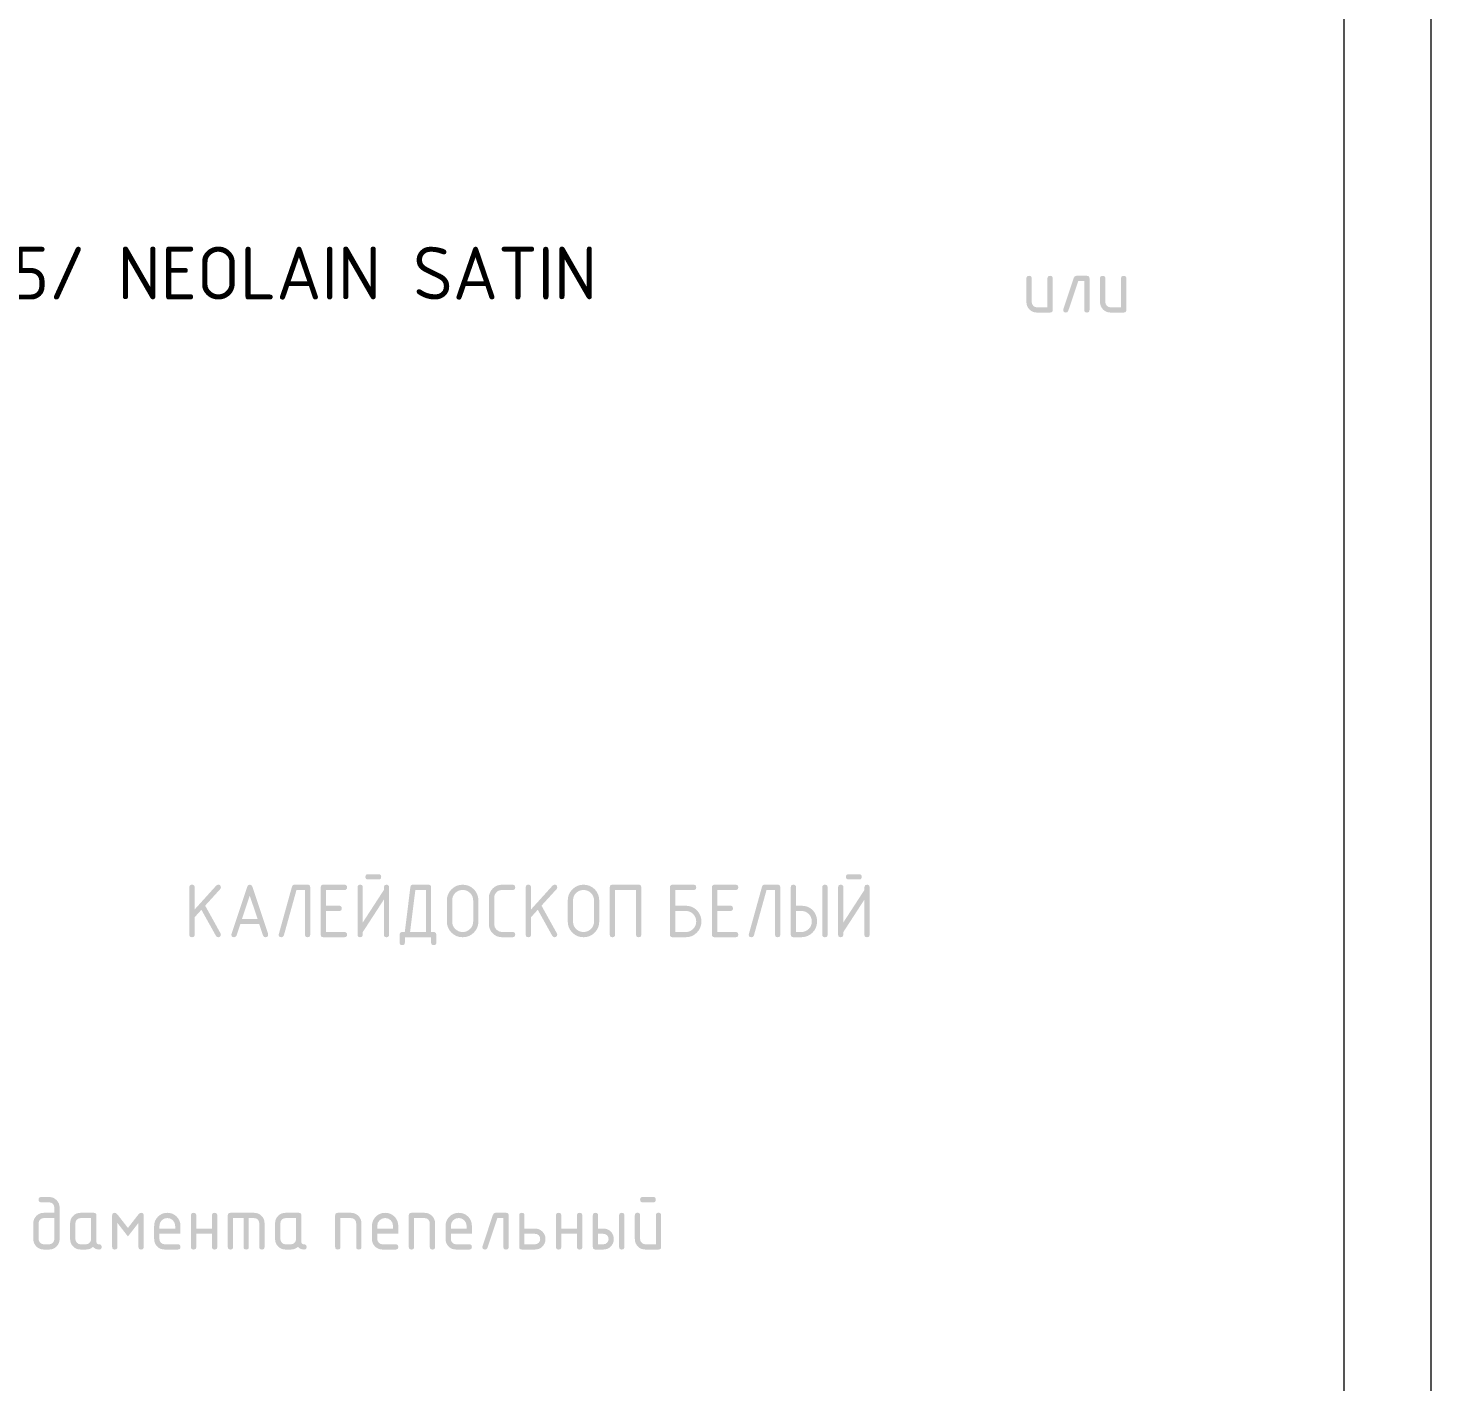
# Model space of a CAD drawing. Header units: millimetres. Extents: x 0 to 1189, y 0 to 841.
# Drawn here: x 1108.2 to 1189.1, y 436.5 to 514.5 of the extents above; entities that cross this region are included whole.
import ezdxf

# ---------------------------------------------------------------- set-up
doc = ezdxf.new("R2010")
doc.units = ezdxf.units.MM

msp = doc.modelspace()

# ---------------------------------------------------------------- hatches: boundary and pattern name
h = msp.add_hatch(color=7)
h.dxf.hatch_style = 2
h.paths.add_polyline_path([(1167.303027, 500.096222), (1167.303027, 498.276109), (1167.293509, 498.20992), (1167.264924, 498.16373), (1167.217218, 498.13666), (1167.15034, 498.127832), (1166.39297, 498.127832), (1166.270557, 498.138297), (1166.158221, 498.170207), (1166.056324, 498.224338), (1165.965227, 498.301465), (1165.887411, 498.394483), (1165.831764, 498.496595), (1165.798338, 498.609043), (1165.787185, 498.733067), (1165.787185, 500.096222), (1165.796702, 500.160551), (1165.825287, 500.206948), (1165.872993, 500.235051), (1165.939871, 500.244499), (1166.00643, 500.235051), (1166.053973, 500.206948), (1166.082498, 500.160551), (1166.092007, 500.096222), (1166.092007, 498.733067), (1166.114331, 498.617449), (1166.181303, 498.517542), (1166.279075, 498.450569), (1166.39297, 498.428245), (1166.998205, 498.428245), (1166.998205, 500.096222), (1167.007713, 500.160551), (1167.036238, 500.206948), (1167.083781, 500.235051), (1167.15034, 500.244499), (1167.217218, 500.235051), (1167.264924, 500.206948), (1167.293509, 500.160551)])
h = msp.add_hatch(color=7)
h.dxf.hatch_style = 2
h.paths.add_polyline_path([(1168.66701, 500.244499), (1169.272244, 500.244499), (1169.339122, 500.235051), (1169.386828, 500.206948), (1169.415413, 500.160551), (1169.424931, 500.096222), (1169.424931, 498.276109), (1169.415413, 498.20992), (1169.386828, 498.16373), (1169.339122, 498.13666), (1169.272244, 498.127832), (1169.205685, 498.13666), (1169.158142, 498.16373), (1169.129617, 498.20992), (1169.120109, 498.276109), (1169.120109, 499.939677), (1168.772843, 499.939677), (1168.201233, 498.229256), (1168.150521, 498.153119), (1168.061775, 498.127832), (1167.994897, 498.137341), (1167.947191, 498.165866), (1167.918606, 498.213409), (1167.909089, 498.279968), (1167.917908, 498.326821), (1168.514874, 500.121578), (1168.574819, 500.214871)])
h = msp.add_hatch(color=7)
h.dxf.hatch_style = 2
h.paths.add_polyline_path([(1171.546835, 500.096222), (1171.546835, 498.276109), (1171.537318, 498.20992), (1171.508732, 498.16373), (1171.461026, 498.13666), (1171.394148, 498.127832), (1170.636778, 498.127832), (1170.514365, 498.138297), (1170.402029, 498.170207), (1170.300132, 498.224338), (1170.209035, 498.301465), (1170.131219, 498.394483), (1170.075572, 498.496595), (1170.042146, 498.609043), (1170.030993, 498.733067), (1170.030993, 500.096222), (1170.04051, 500.160551), (1170.069095, 500.206948), (1170.116801, 500.235051), (1170.183679, 500.244499), (1170.250238, 500.235051), (1170.297781, 500.206948), (1170.326306, 500.160551), (1170.335815, 500.096222), (1170.335815, 498.733067), (1170.358139, 498.617449), (1170.425111, 498.517542), (1170.522883, 498.450569), (1170.636778, 498.428245), (1171.242013, 498.428245), (1171.242013, 500.096222), (1171.251521, 500.160551), (1171.280046, 500.206948), (1171.327589, 500.235051), (1171.394148, 500.244499), (1171.461026, 500.235051), (1171.508732, 500.206948), (1171.537318, 500.160551)])
h = msp.add_hatch(color=7)
h.dxf.hatch_style = 2
h.paths.add_polyline_path([(1118.227922, 463.710578), (1117.838212, 463.278977), (1117.838212, 462.275765), (1117.828704, 462.209576), (1117.800179, 462.163386), (1117.752636, 462.136316), (1117.686077, 462.127488), (1117.619199, 462.136316), (1117.571493, 462.163386), (1117.542907, 462.209576), (1117.53339, 462.275765), (1117.53339, 465.002076), (1117.542907, 465.068635), (1117.571493, 465.116177), (1117.619199, 465.144703), (1117.686077, 465.154211), (1117.752636, 465.144703), (1117.800179, 465.116177), (1117.828704, 465.068635), (1117.838212, 465.002076), (1117.838212, 463.727666), (1119.082857, 465.103499), (1119.137565, 465.141464), (1119.201368, 465.154211), (1119.265696, 465.144703), (1119.312093, 465.116177), (1119.340197, 465.068635), (1119.349645, 465.002076), (1119.340136, 464.947988), (1119.311611, 464.900101), (1118.443447, 463.947601), (1119.328699, 462.351833), (1119.349645, 462.275765), (1119.339103, 462.221677), (1119.303343, 462.17379), (1119.255456, 462.13803), (1119.201368, 462.127488), (1119.119512, 462.146505), (1119.065769, 462.203556)])
h = msp.add_hatch(color=7)
h.paths.add_polyline_path([(1121.014418, 464.523621), (1120.570139, 463.185821), (1121.463107, 463.185821)])
h.paths.add_polyline_path([(1122.077161, 462.275765), (1122.067644, 462.209576), (1122.039058, 462.163386), (1121.991352, 462.136316), (1121.924475, 462.127488), (1121.833731, 462.152775), (1121.780607, 462.228912), (1121.560672, 462.880999), (1120.468715, 462.880999), (1120.252639, 462.228912), (1120.199515, 462.152775), (1120.108771, 462.127488), (1120.041894, 462.136316), (1119.994188, 462.163386), (1119.965602, 462.209576), (1119.956085, 462.275765), (1119.964904, 462.326477), (1120.866141, 465.03129), (1120.923123, 465.124583), (1121.014418, 465.154211), (1121.109985, 465.125135), (1121.167105, 465.0357), (1122.068893, 462.326477)])
h = msp.add_hatch(color=7)
h.dxf.hatch_style = 2
h.paths.add_polyline_path([(1123.58992, 465.154211), (1124.3517, 465.154211), (1124.416028, 465.144703), (1124.462425, 465.116177), (1124.490528, 465.068635), (1124.499976, 465.002076), (1124.499976, 462.275765), (1124.490528, 462.209576), (1124.462425, 462.163386), (1124.416028, 462.136316), (1124.3517, 462.127488), (1124.28514, 462.136316), (1124.237598, 462.163386), (1124.209073, 462.209576), (1124.199564, 462.275765), (1124.199564, 464.849389), (1123.708431, 464.849389), (1122.980276, 462.228912), (1122.928806, 462.152775), (1122.836409, 462.127488), (1122.769531, 462.136316), (1122.721825, 462.163386), (1122.693239, 462.209576), (1122.683722, 462.275765), (1122.68696, 462.296918), (1122.6964, 462.330886), (1123.437233, 465.002076), (1123.461091, 465.068635), (1123.49456, 465.116177), (1123.537537, 465.144703)])
h = msp.add_hatch(color=7)
h.dxf.hatch_style = 2
h.paths.add_polyline_path([(1125.106417, 462.275765), (1125.106417, 465.002076), (1125.115934, 465.068635), (1125.144519, 465.116177), (1125.192225, 465.144703), (1125.259103, 465.154211), (1126.469572, 465.154211), (1126.53645, 465.144703), (1126.584156, 465.116177), (1126.612741, 465.068635), (1126.622259, 465.002076), (1126.612741, 464.935198), (1126.584156, 464.887492), (1126.53645, 464.858906), (1126.469572, 464.849389), (1125.411239, 464.849389), (1125.411239, 463.943742), (1126.16475, 463.943742), (1126.231628, 463.934225), (1126.279334, 463.90564), (1126.307919, 463.857934), (1126.317436, 463.791056), (1126.307919, 463.724497), (1126.279334, 463.676954), (1126.231628, 463.648429), (1126.16475, 463.63892), (1125.411239, 463.63892), (1125.411239, 462.4279), (1126.469572, 462.4279), (1126.53645, 462.418392), (1126.584156, 462.389867), (1126.612741, 462.342324), (1126.622259, 462.275765), (1126.612741, 462.209576), (1126.584156, 462.163386), (1126.53645, 462.136316), (1126.469572, 462.127488), (1125.259103, 462.127488), (1125.192225, 462.136316), (1125.144519, 462.163386), (1125.115934, 462.209576)])
h = msp.add_hatch(color=7)
h.paths.add_polyline_path([(1128.896381, 465.154211), (1128.960709, 465.144703), (1129.007106, 465.116177), (1129.035209, 465.068635), (1129.044658, 465.002076), (1129.044658, 462.275765), (1129.035209, 462.209576), (1129.007106, 462.163386), (1128.960709, 462.136316), (1128.896381, 462.127488), (1128.829822, 462.136316), (1128.782279, 462.163386), (1128.753754, 462.209576), (1128.744245, 462.275765), (1128.744245, 464.294867), (1127.533225, 462.4279), (1127.530194, 462.298227), (1127.520547, 462.228912), (1127.472936, 462.152775), (1127.38109, 462.127488), (1127.314212, 462.136316), (1127.266506, 462.163386), (1127.23792, 462.209576), (1127.228403, 462.275765), (1127.228403, 465.002076), (1127.23792, 465.068635), (1127.266506, 465.116177), (1127.314212, 465.144703), (1127.38109, 465.154211), (1127.447649, 465.144703), (1127.495192, 465.116177), (1127.523717, 465.068635), (1127.533225, 465.002076), (1127.533225, 462.982423), (1128.744245, 464.849389), (1128.745279, 464.980716), (1128.752514, 465.048378), (1128.800676, 465.128373)])
h.paths.add_polyline_path([(1128.439423, 465.454623), (1127.834189, 465.454623), (1127.767311, 465.464218), (1127.719605, 465.492933), (1127.691019, 465.540665), (1127.681502, 465.60731), (1127.691019, 465.673869), (1127.719605, 465.721412), (1127.767311, 465.749937), (1127.834189, 465.759446), (1128.439423, 465.759446), (1128.505983, 465.749937), (1128.553525, 465.721412), (1128.58205, 465.673869), (1128.591559, 465.60731), (1128.58205, 465.540665), (1128.553525, 465.492933), (1128.505983, 465.464218)])
h = msp.add_hatch(color=7)
h.paths.add_polyline_path([(1131.467352, 462.4279), (1131.598679, 462.426867), (1131.666341, 462.419632), (1131.746336, 462.371952), (1131.772174, 462.279623), (1131.772174, 461.822666), (1131.762657, 461.756107), (1131.734071, 461.708564), (1131.686365, 461.680039), (1131.619487, 461.670531), (1131.552928, 461.680039), (1131.505386, 461.708564), (1131.476861, 461.756107), (1131.467352, 461.822666), (1131.467352, 462.127488), (1129.95592, 462.127488), (1129.95592, 461.822666), (1129.946411, 461.756107), (1129.917886, 461.708564), (1129.870344, 461.680039), (1129.803784, 461.670531), (1129.736906, 461.680039), (1129.6892, 461.708564), (1129.660615, 461.756107), (1129.651098, 461.822666), (1129.651098, 462.279623), (1129.677143, 462.371952), (1129.756931, 462.419632), (1129.824317, 462.426867), (1129.952061, 462.4279), (1130.27342, 465.014754), (1130.289259, 465.075844), (1130.317448, 465.119416), (1130.357523, 465.145521), (1130.409019, 465.154211), (1131.319075, 465.154211), (1131.383404, 465.144703), (1131.429801, 465.116177), (1131.457904, 465.068635), (1131.467352, 465.002076)])
h.paths.add_polyline_path([(1131.16694, 462.4279), (1131.16694, 464.849389), (1130.561154, 464.849389), (1130.256883, 462.4279)])
h = msp.add_hatch(color=7)
h.paths.add_polyline_path([(1133.894577, 463.033686), (1133.894577, 464.244155), (1133.883424, 464.366318), (1133.849998, 464.478972), (1133.794351, 464.582119), (1133.716535, 464.675756), (1133.625438, 464.751256), (1133.52354, 464.805567), (1133.411204, 464.838382), (1133.288791, 464.849389), (1133.166628, 464.838382), (1133.053974, 464.805567), (1132.950828, 464.751256), (1132.85719, 464.675756), (1132.780063, 464.582119), (1132.725932, 464.478972), (1132.694022, 464.366318), (1132.683557, 464.244155), (1132.683557, 463.033686), (1132.694022, 462.911273), (1132.725932, 462.798937), (1132.780063, 462.69704), (1132.85719, 462.605943), (1132.950828, 462.528127), (1133.053974, 462.47248), (1133.166628, 462.439054), (1133.288791, 462.4279), (1133.411204, 462.439054), (1133.52354, 462.47248), (1133.625438, 462.528127), (1133.716535, 462.605943), (1133.794351, 462.69704), (1133.849998, 462.798937), (1133.883424, 462.911273)])
h.paths.add_polyline_path([(1134.194989, 463.033686), (1134.178341, 462.852551), (1134.128361, 462.684698), (1134.044999, 462.530383), (1133.928201, 462.389867), (1133.790234, 462.273991), (1133.637228, 462.192118), (1133.469857, 462.143525), (1133.288791, 462.127488), (1133.106348, 462.143525), (1132.938839, 462.192118), (1132.785489, 462.273991), (1132.645523, 462.389867), (1132.528958, 462.530383), (1132.44557, 462.684698), (1132.395461, 462.852551), (1132.378735, 463.033686), (1132.378735, 464.244155), (1132.395461, 464.426908), (1132.44557, 464.594521), (1132.528958, 464.747767), (1132.645523, 464.887423), (1132.785489, 465.00422), (1132.938839, 465.087583), (1133.106348, 465.137563), (1133.288791, 465.154211), (1133.469926, 465.137632), (1133.63778, 465.088134), (1133.792094, 465.006081), (1133.932611, 464.891833), (1134.046859, 464.751256), (1134.128912, 464.596519), (1134.17841, 464.42752), (1134.194989, 464.244155)])
h = msp.add_hatch(color=7)
h.dxf.hatch_style = 2
h.paths.add_polyline_path([(1136.164585, 465.154211), (1136.231463, 465.144703), (1136.279169, 465.116177), (1136.307754, 465.068635), (1136.317271, 465.002076), (1136.307754, 464.935198), (1136.279169, 464.887492), (1136.231463, 464.858906), (1136.164585, 464.849389), (1135.55935, 464.849389), (1135.437084, 464.835807), (1135.330734, 464.794474), (1135.2403, 464.724513), (1135.165783, 464.625044), (1135.120101, 464.517075), (1135.106251, 464.39629), (1135.106251, 462.885409), (1135.138566, 462.709985), (1135.237441, 462.563499), (1135.38434, 462.46242), (1135.55935, 462.4279), (1136.164585, 462.4279), (1136.231463, 462.418392), (1136.279169, 462.389867), (1136.307754, 462.342324), (1136.317271, 462.275765), (1136.307754, 462.209576), (1136.279169, 462.163386), (1136.231463, 462.136316), (1136.164585, 462.127488), (1135.55935, 462.127488), (1135.406853, 462.141079), (1135.266655, 462.182058), (1135.138446, 462.250736), (1135.021916, 462.347423), (1134.92491, 462.464203), (1134.856069, 462.592094), (1134.815029, 462.731043), (1134.801429, 462.880999), (1134.801429, 464.39629), (1134.815029, 464.548796), (1134.856069, 464.689054), (1134.92491, 464.817427), (1135.021916, 464.934276), (1135.138446, 465.031195), (1135.266655, 465.099848), (1135.406853, 465.140698), (1135.55935, 465.154211)])
h = msp.add_hatch(color=7)
h.dxf.hatch_style = 2
h.paths.add_polyline_path([(1137.617947, 463.710578), (1137.228238, 463.278977), (1137.228238, 462.275765), (1137.21873, 462.209576), (1137.190204, 462.163386), (1137.142662, 462.136316), (1137.076103, 462.127488), (1137.009225, 462.136316), (1136.961519, 462.163386), (1136.932933, 462.209576), (1136.923416, 462.275765), (1136.923416, 465.002076), (1136.932933, 465.068635), (1136.961519, 465.116177), (1137.009225, 465.144703), (1137.076103, 465.154211), (1137.142662, 465.144703), (1137.190204, 465.116177), (1137.21873, 465.068635), (1137.228238, 465.002076), (1137.228238, 463.727666), (1138.472882, 465.103499), (1138.527591, 465.141464), (1138.591394, 465.154211), (1138.655722, 465.144703), (1138.702119, 465.116177), (1138.730222, 465.068635), (1138.739671, 465.002076), (1138.730162, 464.947988), (1138.701637, 464.900101), (1137.833473, 463.947601), (1138.718724, 462.351833), (1138.739671, 462.275765), (1138.729129, 462.221677), (1138.693369, 462.17379), (1138.645482, 462.13803), (1138.591394, 462.127488), (1138.509538, 462.146505), (1138.455795, 462.203556)])
h = msp.add_hatch(color=7)
h.paths.add_polyline_path([(1140.861953, 463.033686), (1140.861953, 464.244155), (1140.850799, 464.366318), (1140.817373, 464.478972), (1140.761726, 464.582119), (1140.68391, 464.675756), (1140.592813, 464.751256), (1140.490916, 464.805567), (1140.37858, 464.838382), (1140.256167, 464.849389), (1140.134004, 464.838382), (1140.021349, 464.805567), (1139.918203, 464.751256), (1139.824566, 464.675756), (1139.747438, 464.582119), (1139.693307, 464.478972), (1139.661397, 464.366318), (1139.650933, 464.244155), (1139.650933, 463.033686), (1139.661397, 462.911273), (1139.693307, 462.798937), (1139.747438, 462.69704), (1139.824566, 462.605943), (1139.918203, 462.528127), (1140.021349, 462.47248), (1140.134004, 462.439054), (1140.256167, 462.4279), (1140.37858, 462.439054), (1140.490916, 462.47248), (1140.592813, 462.528127), (1140.68391, 462.605943), (1140.761726, 462.69704), (1140.817373, 462.798937), (1140.850799, 462.911273)])
h.paths.add_polyline_path([(1141.162365, 463.033686), (1141.145717, 462.852551), (1141.095737, 462.684698), (1141.012374, 462.530383), (1140.895577, 462.389867), (1140.757609, 462.273991), (1140.604604, 462.192118), (1140.437233, 462.143525), (1140.256167, 462.127488), (1140.073723, 462.143525), (1139.906214, 462.192118), (1139.752864, 462.273991), (1139.612899, 462.389867), (1139.496334, 462.530383), (1139.412946, 462.684698), (1139.362837, 462.852551), (1139.346111, 463.033686), (1139.346111, 464.244155), (1139.362837, 464.426908), (1139.412946, 464.594521), (1139.496334, 464.747767), (1139.612899, 464.887423), (1139.752864, 465.00422), (1139.906214, 465.087583), (1140.073723, 465.137563), (1140.256167, 465.154211), (1140.437302, 465.137632), (1140.605155, 465.088134), (1140.75947, 465.006081), (1140.899987, 464.891833), (1141.014234, 464.751256), (1141.096288, 464.596519), (1141.145785, 464.42752), (1141.162365, 464.244155)])
h = msp.add_hatch(color=7)
h.dxf.hatch_style = 2
h.paths.add_polyline_path([(1141.921492, 465.154211), (1143.436782, 465.154211), (1143.501111, 465.144703), (1143.547508, 465.116177), (1143.575611, 465.068635), (1143.585059, 465.002076), (1143.585059, 462.275765), (1143.575611, 462.209576), (1143.547508, 462.163386), (1143.501111, 462.136316), (1143.436782, 462.127488), (1143.370223, 462.136316), (1143.322681, 462.163386), (1143.294156, 462.209576), (1143.284647, 462.275765), (1143.284647, 464.849389), (1142.073627, 464.849389), (1142.073627, 462.275765), (1142.064119, 462.209576), (1142.035593, 462.163386), (1141.988051, 462.136316), (1141.921492, 462.127488), (1141.854614, 462.136316), (1141.806908, 462.163386), (1141.778322, 462.209576), (1141.768805, 462.275765), (1141.768805, 465.002076), (1141.778322, 465.068635), (1141.806908, 465.116177), (1141.854614, 465.144703)])
h = msp.add_hatch(color=7)
h.paths.add_polyline_path([(1147.052426, 463.033686), (1147.035778, 462.852551), (1146.985798, 462.684698), (1146.902435, 462.530383), (1146.785638, 462.389867), (1146.647671, 462.273991), (1146.494665, 462.192118), (1146.327294, 462.143525), (1146.146228, 462.127488), (1145.388858, 462.127488), (1145.321981, 462.136316), (1145.274275, 462.163386), (1145.245689, 462.209576), (1145.236172, 462.275765), (1145.236172, 465.002076), (1145.245689, 465.068635), (1145.274275, 465.116177), (1145.321981, 465.144703), (1145.388858, 465.154211), (1146.599327, 465.154211), (1146.666205, 465.144703), (1146.713911, 465.116177), (1146.742497, 465.068635), (1146.752014, 465.002076), (1146.742497, 464.935198), (1146.713911, 464.887492), (1146.666205, 464.858906), (1146.599327, 464.849389), (1145.540994, 464.849389), (1145.540994, 463.943742), (1146.146228, 463.943742), (1146.327363, 463.927085), (1146.495216, 463.877459), (1146.649531, 463.795379), (1146.790048, 463.681364), (1146.904296, 463.540709), (1146.986349, 463.385844), (1147.035847, 463.216819)])
h.paths.add_polyline_path([(1145.540994, 463.63892), (1145.540994, 462.4279), (1146.146228, 462.4279), (1146.268641, 462.439054), (1146.380977, 462.47248), (1146.482874, 462.528127), (1146.573971, 462.605943), (1146.651787, 462.69704), (1146.707434, 462.798937), (1146.74086, 462.911273), (1146.752014, 463.033686), (1146.74086, 463.155849), (1146.707434, 463.268504), (1146.651787, 463.37165), (1146.573971, 463.465288), (1146.482874, 463.542415), (1146.380977, 463.596546), (1146.268641, 463.628456), (1146.146228, 463.63892)])
h = msp.add_hatch(color=7)
h.dxf.hatch_style = 2
h.paths.add_polyline_path([(1147.658866, 462.275765), (1147.658866, 465.002076), (1147.668383, 465.068635), (1147.696969, 465.116177), (1147.744675, 465.144703), (1147.811553, 465.154211), (1149.022022, 465.154211), (1149.0889, 465.144703), (1149.136605, 465.116177), (1149.165191, 465.068635), (1149.174708, 465.002076), (1149.165191, 464.935198), (1149.136605, 464.887492), (1149.0889, 464.858906), (1149.022022, 464.849389), (1147.963688, 464.849389), (1147.963688, 463.943742), (1148.7172, 463.943742), (1148.784077, 463.934225), (1148.831783, 463.90564), (1148.860369, 463.857934), (1148.869886, 463.791056), (1148.860369, 463.724497), (1148.831783, 463.676954), (1148.784077, 463.648429), (1148.7172, 463.63892), (1147.963688, 463.63892), (1147.963688, 462.4279), (1149.022022, 462.4279), (1149.0889, 462.418392), (1149.136605, 462.389867), (1149.165191, 462.342324), (1149.174708, 462.275765), (1149.165191, 462.209576), (1149.136605, 462.163386), (1149.0889, 462.136316), (1149.022022, 462.127488), (1147.811553, 462.127488), (1147.744675, 462.136316), (1147.696969, 462.163386), (1147.668383, 462.209576)])
h = msp.add_hatch(color=7)
h.dxf.hatch_style = 2
h.paths.add_polyline_path([(1150.687051, 465.154211), (1151.44883, 465.154211), (1151.513159, 465.144703), (1151.559556, 465.116177), (1151.587659, 465.068635), (1151.597107, 465.002076), (1151.597107, 462.275765), (1151.587659, 462.209576), (1151.559556, 462.163386), (1151.513159, 462.136316), (1151.44883, 462.127488), (1151.382271, 462.136316), (1151.334729, 462.163386), (1151.306204, 462.209576), (1151.296695, 462.275765), (1151.296695, 464.849389), (1150.805562, 464.849389), (1150.077407, 462.228912), (1150.025937, 462.152775), (1149.93354, 462.127488), (1149.866662, 462.136316), (1149.818956, 462.163386), (1149.79037, 462.209576), (1149.780853, 462.275765), (1149.784091, 462.296918), (1149.793531, 462.330886), (1150.534364, 465.002076), (1150.558222, 465.068635), (1150.591691, 465.116177), (1150.634668, 465.144703)])
h = msp.add_hatch(color=7)
h.paths.add_polyline_path([(1152.356234, 462.127488), (1152.289356, 462.136316), (1152.24165, 462.163386), (1152.213065, 462.209576), (1152.203547, 462.275765), (1152.203547, 465.002076), (1152.213065, 465.068635), (1152.24165, 465.116177), (1152.289356, 465.144703), (1152.356234, 465.154211), (1152.422793, 465.144703), (1152.470336, 465.116177), (1152.498861, 465.068635), (1152.50837, 465.002076), (1152.50837, 463.943742), (1152.809333, 463.943742), (1153.002207, 463.927835), (1153.17534, 463.880146), (1153.329456, 463.800728), (1153.465279, 463.689632), (1153.576375, 463.553809), (1153.655793, 463.399693), (1153.703482, 463.22656), (1153.719389, 463.033686), (1153.702664, 462.852551), (1153.652555, 462.684698), (1153.569166, 462.530383), (1153.452601, 462.389867), (1153.312093, 462.273991), (1153.157839, 462.192118), (1152.990149, 462.143525), (1152.809333, 462.127488)])
h.paths.add_polyline_path([(1152.50837, 462.4279), (1152.809333, 462.4279), (1152.931496, 462.439054), (1153.044151, 462.47248), (1153.147297, 462.528127), (1153.240935, 462.605943), (1153.316201, 462.69704), (1153.370539, 462.798937), (1153.403483, 462.911273), (1153.414567, 463.033686), (1153.403483, 463.155849), (1153.370539, 463.268504), (1153.316201, 463.37165), (1153.240935, 463.465288), (1153.147297, 463.542415), (1153.044151, 463.596546), (1152.931496, 463.628456), (1152.809333, 463.63892), (1152.50837, 463.63892)])
h.paths.add_polyline_path([(1154.171937, 462.127488), (1154.105378, 462.136316), (1154.057836, 462.163386), (1154.02931, 462.209576), (1154.019802, 462.275765), (1154.019802, 465.002076), (1154.02931, 465.068635), (1154.057836, 465.116177), (1154.105378, 465.144703), (1154.171937, 465.154211), (1154.238815, 465.144703), (1154.286521, 465.116177), (1154.315107, 465.068635), (1154.324624, 465.002076), (1154.324624, 462.275765), (1154.315107, 462.209576), (1154.286521, 462.163386), (1154.238815, 462.136316)])
h = msp.add_hatch(color=7)
h.paths.add_polyline_path([(1156.599162, 465.154211), (1156.663491, 465.144703), (1156.709888, 465.116177), (1156.737991, 465.068635), (1156.747439, 465.002076), (1156.747439, 462.275765), (1156.737991, 462.209576), (1156.709888, 462.163386), (1156.663491, 462.136316), (1156.599162, 462.127488), (1156.532603, 462.136316), (1156.485061, 462.163386), (1156.456535, 462.209576), (1156.447027, 462.275765), (1156.447027, 464.294867), (1155.236007, 462.4279), (1155.232975, 462.298227), (1155.223329, 462.228912), (1155.175718, 462.152775), (1155.083871, 462.127488), (1155.016993, 462.136316), (1154.969288, 462.163386), (1154.940702, 462.209576), (1154.931185, 462.275765), (1154.931185, 465.002076), (1154.940702, 465.068635), (1154.969288, 465.116177), (1155.016993, 465.144703), (1155.083871, 465.154211), (1155.150431, 465.144703), (1155.197973, 465.116177), (1155.226498, 465.068635), (1155.236007, 465.002076), (1155.236007, 462.982423), (1156.447027, 464.849389), (1156.44806, 464.980716), (1156.455295, 465.048378), (1156.503457, 465.128373)])
h.paths.add_polyline_path([(1156.142205, 465.454623), (1155.53697, 465.454623), (1155.470092, 465.464218), (1155.422386, 465.492933), (1155.393801, 465.540665), (1155.384284, 465.60731), (1155.393801, 465.673869), (1155.422386, 465.721412), (1155.470092, 465.749937), (1155.53697, 465.759446), (1156.142205, 465.759446), (1156.208764, 465.749937), (1156.256306, 465.721412), (1156.284832, 465.673869), (1156.29434, 465.60731), (1156.284832, 465.540665), (1156.256306, 465.492933), (1156.208764, 465.464218)])
h = msp.add_hatch(color=7)
h.paths.add_polyline_path([(1110.053057, 446.550216), (1110.053057, 444.733961), (1110.041903, 444.611798), (1110.008477, 444.499144), (1109.95283, 444.395998), (1109.875014, 444.30236), (1109.781437, 444.225233), (1109.678713, 444.171102), (1109.567204, 444.139191), (1109.447271, 444.128727), (1109.143, 444.128727), (1109.020588, 444.139191), (1108.908252, 444.171102), (1108.806354, 444.225233), (1108.715257, 444.30236), (1108.637441, 444.395998), (1108.581794, 444.499144), (1108.548368, 444.611798), (1108.537215, 444.733961), (1108.537215, 445.640159), (1108.548368, 445.762322), (1108.581794, 445.874977), (1108.637441, 445.978123), (1108.715257, 446.071761), (1108.808215, 446.147028), (1108.909905, 446.201365), (1109.021208, 446.234309), (1109.143, 446.245394), (1109.748235, 446.245394), (1109.748235, 446.550216), (1109.726462, 446.667762), (1109.663348, 446.766292), (1109.565025, 446.828924), (1109.447271, 446.850628), (1108.990314, 446.850628), (1108.925985, 446.860145), (1108.879588, 446.888731), (1108.851485, 446.936437), (1108.842037, 447.003315), (1108.851485, 447.069874), (1108.879588, 447.117416), (1108.925985, 447.145942), (1108.990314, 447.15545), (1109.447271, 447.15545), (1109.569684, 447.144383), (1109.68202, 447.111146), (1109.783917, 447.055689), (1109.875014, 446.977959), (1109.95283, 446.886552), (1110.008477, 446.784551), (1110.041903, 446.672319)])
h.paths.add_polyline_path([(1109.748235, 444.733961), (1109.748235, 445.940572), (1109.143, 445.940572), (1109.025247, 445.918799), (1108.926924, 445.855684), (1108.86381, 445.75743), (1108.842037, 445.640159), (1108.842037, 444.733961), (1108.864361, 444.618344), (1108.931334, 444.518436), (1109.029106, 444.451464), (1109.143, 444.429139), (1109.447271, 444.429139), (1109.56282, 444.451464), (1109.658938, 444.518436), (1109.725911, 444.61669)])
h = msp.add_hatch(color=7)
h.paths.add_polyline_path([(1144.728868, 446.097117), (1144.728868, 444.277004), (1144.719351, 444.210815), (1144.690765, 444.164625), (1144.643059, 444.137555), (1144.576181, 444.128727), (1143.818812, 444.128727), (1143.696399, 444.139191), (1143.584063, 444.171102), (1143.482166, 444.225233), (1143.391069, 444.30236), (1143.313253, 444.395998), (1143.257606, 444.499144), (1143.22418, 444.611798), (1143.213026, 444.733961), (1143.213026, 446.097117), (1143.222543, 446.163995), (1143.251129, 446.211701), (1143.298835, 446.240286), (1143.365713, 446.249803), (1143.432272, 446.240286), (1143.479814, 446.211701), (1143.50834, 446.163995), (1143.517848, 446.097117), (1143.517848, 444.733961), (1143.540172, 444.618826), (1143.607145, 444.522295), (1143.704917, 444.451946), (1143.818812, 444.429139), (1144.424046, 444.429139), (1144.424046, 446.097117), (1144.433555, 446.163995), (1144.46208, 446.211701), (1144.509622, 446.240286), (1144.576181, 446.249803), (1144.643059, 446.240286), (1144.690765, 446.211701), (1144.719351, 446.163995)])
h.paths.add_polyline_path([(1144.271359, 446.850628), (1143.666125, 446.850628), (1143.601796, 446.860145), (1143.5554, 446.888731), (1143.527296, 446.936437), (1143.517848, 447.003315), (1143.527296, 447.069874), (1143.5554, 447.117416), (1143.601796, 447.145942), (1143.666125, 447.15545), (1144.271359, 447.15545), (1144.338237, 447.145942), (1144.385943, 447.117416), (1144.414529, 447.069874), (1144.424046, 447.003315), (1144.414529, 446.936437), (1144.385943, 446.888731), (1144.338237, 446.860145)])
h = msp.add_hatch(color=7)
h.paths.add_polyline_path([(1111.869995, 445.940572), (1111.264761, 445.940572), (1111.147007, 445.918799), (1111.048684, 445.855684), (1110.98557, 445.75743), (1110.963797, 445.640159), (1110.963797, 444.733961), (1110.986121, 444.618344), (1111.053094, 444.518436), (1111.150866, 444.451464), (1111.264761, 444.429139), (1111.569031, 444.429139), (1111.68458, 444.451464), (1111.780698, 444.518436), (1111.847671, 444.61669), (1111.869995, 444.733961)])
h.paths.add_polyline_path([(1112.475229, 444.277004), (1112.465781, 444.210815), (1112.437678, 444.164625), (1112.391281, 444.137555), (1112.326952, 444.128727), (1112.224556, 444.138304), (1112.132856, 444.167312), (1112.051388, 444.216164), (1111.979687, 444.285272), (1111.89002, 444.216164), (1111.791929, 444.167312), (1111.685054, 444.138304), (1111.569031, 444.128727), (1111.264761, 444.128727), (1111.142348, 444.139191), (1111.030012, 444.171102), (1110.928115, 444.225233), (1110.837018, 444.30236), (1110.759201, 444.395377), (1110.703555, 444.49749), (1110.670129, 444.609938), (1110.658975, 444.733961), (1110.658975, 445.640159), (1110.670129, 445.762322), (1110.703555, 445.874977), (1110.759201, 445.978123), (1110.837018, 446.071761), (1110.928115, 446.147028), (1111.030012, 446.201365), (1111.142348, 446.234309), (1111.264761, 446.245394), (1112.02213, 446.245394), (1112.089008, 446.235945), (1112.136714, 446.207842), (1112.1653, 446.161445), (1112.174817, 446.097117), (1112.174817, 444.581826), (1112.184326, 444.514948), (1112.212851, 444.467242), (1112.260393, 444.438656), (1112.326952, 444.429139), (1112.391281, 444.419631), (1112.437678, 444.391105), (1112.465781, 444.343563)])
h = msp.add_hatch(color=7)
h.dxf.hatch_style = 2
h.paths.add_polyline_path([(1113.991499, 444.882238), (1113.386265, 445.661105), (1113.386265, 444.277004), (1113.376756, 444.210815), (1113.348231, 444.164625), (1113.300689, 444.137555), (1113.234129, 444.128727), (1113.167252, 444.137555), (1113.119546, 444.164625), (1113.09096, 444.210815), (1113.081443, 444.277004), (1113.081443, 446.097117), (1113.09096, 446.161445), (1113.119546, 446.207842), (1113.167252, 446.235945), (1113.234129, 446.245394), (1113.310197, 446.222587), (1113.386265, 446.152238), (1113.991499, 445.373371), (1114.597285, 446.152238), (1114.673353, 446.222587), (1114.74942, 446.245394), (1114.813749, 446.235945), (1114.860146, 446.207842), (1114.888249, 446.161445), (1114.897697, 446.097117), (1114.897697, 444.277004), (1114.888249, 444.210815), (1114.860146, 444.164625), (1114.813749, 444.137555), (1114.74942, 444.128727), (1114.682861, 444.137555), (1114.635319, 444.164625), (1114.606793, 444.210815), (1114.597285, 444.277004), (1114.597285, 445.661105)])
h = msp.add_hatch(color=7)
h.paths.add_polyline_path([(1116.261832, 445.944981), (1116.086821, 445.912666), (1115.939922, 445.813792), (1115.841048, 445.666893), (1115.808733, 445.491882), (1115.808733, 445.339196), (1116.714931, 445.339196), (1116.714931, 445.491882), (1116.682616, 445.666893), (1116.583741, 445.813792), (1116.436842, 445.912666)])
h.paths.add_polyline_path([(1115.808733, 445.034925), (1115.808733, 444.733961), (1115.831057, 444.618344), (1115.89803, 444.518436), (1115.995801, 444.451464), (1116.109696, 444.429139), (1116.867066, 444.429139), (1116.933944, 444.419631), (1116.98165, 444.391105), (1117.010236, 444.343563), (1117.019753, 444.277004), (1117.010236, 444.210815), (1116.98165, 444.164625), (1116.933944, 444.137555), (1116.867066, 444.128727), (1116.109696, 444.128727), (1115.987283, 444.139191), (1115.874947, 444.171102), (1115.77305, 444.225233), (1115.681953, 444.30236), (1115.604137, 444.395377), (1115.54849, 444.49749), (1115.515064, 444.609938), (1115.503911, 444.733961), (1115.503911, 445.487473), (1115.51751, 445.639978), (1115.55855, 445.780237), (1115.627391, 445.90861), (1115.724397, 446.025459), (1115.840927, 446.122145), (1115.969136, 446.190823), (1116.109334, 446.231803), (1116.261832, 446.245394), (1116.414329, 446.231863), (1116.554527, 446.191306), (1116.682736, 446.123773), (1116.799266, 446.029317), (1116.896272, 445.912787), (1116.965113, 445.784578), (1117.006153, 445.64438), (1117.019753, 445.491882), (1117.019753, 445.034925)])
h = msp.add_hatch(color=7)
h.dxf.hatch_style = 2
h.paths.add_polyline_path([(1117.930493, 445.034925), (1117.930493, 444.277004), (1117.920984, 444.210815), (1117.892459, 444.164625), (1117.844917, 444.137555), (1117.778357, 444.128727), (1117.711479, 444.137555), (1117.663774, 444.164625), (1117.635188, 444.210815), (1117.625671, 444.277004), (1117.625671, 446.097117), (1117.635188, 446.161445), (1117.663774, 446.207842), (1117.711479, 446.235945), (1117.778357, 446.245394), (1117.844917, 446.235945), (1117.892459, 446.207842), (1117.920984, 446.161445), (1117.930493, 446.097117), (1117.930493, 445.339196), (1118.836691, 445.339196), (1118.836691, 446.097117), (1118.846199, 446.161445), (1118.874725, 446.207842), (1118.922267, 446.235945), (1118.988826, 446.245394), (1119.055704, 446.235945), (1119.10341, 446.207842), (1119.131996, 446.161445), (1119.141513, 446.097117), (1119.141513, 444.277004), (1119.131996, 444.210815), (1119.10341, 444.164625), (1119.055704, 444.137555), (1118.988826, 444.128727), (1118.922267, 444.137555), (1118.874725, 444.164625), (1118.846199, 444.210815), (1118.836691, 444.277004), (1118.836691, 445.034925)])
h = msp.add_hatch(color=7)
h.dxf.hatch_style = 2
h.paths.add_polyline_path([(1119.900118, 446.245394), (1121.263273, 446.245394), (1121.384747, 446.234309), (1121.495886, 446.201365), (1121.597516, 446.147028), (1121.690465, 446.071761), (1121.768281, 445.978123), (1121.823928, 445.874977), (1121.857354, 445.762322), (1121.868507, 445.640159), (1121.868507, 444.277004), (1121.85899, 444.210815), (1121.830405, 444.164625), (1121.782699, 444.137555), (1121.715821, 444.128727), (1121.649261, 444.137555), (1121.601719, 444.164625), (1121.573194, 444.210815), (1121.563685, 444.277004), (1121.563685, 445.640159), (1121.541912, 445.75743), (1121.478798, 445.855684), (1121.380544, 445.920452), (1121.263273, 445.940572), (1120.958451, 445.940572), (1120.958451, 444.277004), (1120.948934, 444.210815), (1120.920348, 444.164625), (1120.872642, 444.137555), (1120.805764, 444.128727), (1120.741668, 444.137555), (1120.695246, 444.164625), (1120.667013, 444.210815), (1120.657487, 444.277004), (1120.657487, 445.940572), (1120.052253, 445.940572), (1120.052253, 444.277004), (1120.042745, 444.210815), (1120.014219, 444.164625), (1119.966677, 444.137555), (1119.900118, 444.128727), (1119.83324, 444.137555), (1119.785534, 444.164625), (1119.756948, 444.210815), (1119.747431, 444.277004), (1119.747431, 446.097117), (1119.756948, 446.161445), (1119.785534, 446.207842), (1119.83324, 446.235945)])
h = msp.add_hatch(color=7)
h.paths.add_polyline_path([(1123.685862, 445.940572), (1123.080627, 445.940572), (1122.962874, 445.918799), (1122.864551, 445.855684), (1122.801437, 445.75743), (1122.779664, 445.640159), (1122.779664, 444.733961), (1122.801988, 444.618344), (1122.868961, 444.518436), (1122.966732, 444.451464), (1123.080627, 444.429139), (1123.384898, 444.429139), (1123.500447, 444.451464), (1123.596565, 444.518436), (1123.663537, 444.61669), (1123.685862, 444.733961)])
h.paths.add_polyline_path([(1124.291096, 444.277004), (1124.281648, 444.210815), (1124.253544, 444.164625), (1124.207148, 444.137555), (1124.142819, 444.128727), (1124.040422, 444.138304), (1123.948722, 444.167312), (1123.867255, 444.216164), (1123.795553, 444.285272), (1123.705886, 444.216164), (1123.607796, 444.167312), (1123.50092, 444.138304), (1123.384898, 444.128727), (1123.080627, 444.128727), (1122.958214, 444.139191), (1122.845878, 444.171102), (1122.743981, 444.225233), (1122.652884, 444.30236), (1122.575068, 444.395377), (1122.519421, 444.49749), (1122.485995, 444.609938), (1122.474842, 444.733961), (1122.474842, 445.640159), (1122.485995, 445.762322), (1122.519421, 445.874977), (1122.575068, 445.978123), (1122.652884, 446.071761), (1122.743981, 446.147028), (1122.845878, 446.201365), (1122.958214, 446.234309), (1123.080627, 446.245394), (1123.837997, 446.245394), (1123.904875, 446.235945), (1123.952581, 446.207842), (1123.981167, 446.161445), (1123.990684, 446.097117), (1123.990684, 444.581826), (1124.000192, 444.514948), (1124.028718, 444.467242), (1124.07626, 444.438656), (1124.142819, 444.429139), (1124.207148, 444.419631), (1124.253544, 444.391105), (1124.281648, 444.343563)])
h = msp.add_hatch(color=7)
h.dxf.hatch_style = 2
h.paths.add_polyline_path([(1125.938237, 444.277004), (1125.938237, 446.097117), (1125.947754, 446.161445), (1125.97634, 446.207842), (1126.024046, 446.235945), (1126.090924, 446.245394), (1126.848293, 446.245394), (1126.968226, 446.234309), (1127.079735, 446.201365), (1127.182459, 446.147028), (1127.276036, 446.071761), (1127.353853, 445.978123), (1127.409499, 445.874977), (1127.442925, 445.762322), (1127.454079, 445.640159), (1127.454079, 444.277004), (1127.444562, 444.210815), (1127.415976, 444.164625), (1127.36827, 444.137555), (1127.301392, 444.128727), (1127.234833, 444.137555), (1127.187291, 444.164625), (1127.158765, 444.210815), (1127.149257, 444.277004), (1127.149257, 445.640159), (1127.127484, 445.75743), (1127.06437, 445.855684), (1126.966047, 445.920452), (1126.848293, 445.940572), (1126.243059, 445.940572), (1126.243059, 444.277004), (1126.233551, 444.210815), (1126.205025, 444.164625), (1126.157483, 444.137555), (1126.090924, 444.128727), (1126.024046, 444.137555), (1125.97634, 444.164625), (1125.947754, 444.210815)])
h = msp.add_hatch(color=7)
h.paths.add_polyline_path([(1128.817918, 445.944981), (1128.642907, 445.912666), (1128.496008, 445.813792), (1128.397134, 445.666893), (1128.364819, 445.491882), (1128.364819, 445.339196), (1129.271017, 445.339196), (1129.271017, 445.491882), (1129.238702, 445.666893), (1129.139828, 445.813792), (1128.992929, 445.912666)])
h.paths.add_polyline_path([(1128.364819, 445.034925), (1128.364819, 444.733961), (1128.387143, 444.618344), (1128.454116, 444.518436), (1128.551888, 444.451464), (1128.665783, 444.429139), (1129.423153, 444.429139), (1129.49003, 444.419631), (1129.537736, 444.391105), (1129.566322, 444.343563), (1129.575839, 444.277004), (1129.566322, 444.210815), (1129.537736, 444.164625), (1129.49003, 444.137555), (1129.423153, 444.128727), (1128.665783, 444.128727), (1128.54337, 444.139191), (1128.431034, 444.171102), (1128.329137, 444.225233), (1128.23804, 444.30236), (1128.160224, 444.395377), (1128.104577, 444.49749), (1128.071151, 444.609938), (1128.059997, 444.733961), (1128.059997, 445.487473), (1128.073597, 445.639978), (1128.114636, 445.780237), (1128.183478, 445.90861), (1128.280483, 446.025459), (1128.397014, 446.122145), (1128.525223, 446.190823), (1128.665421, 446.231803), (1128.817918, 446.245394), (1128.970415, 446.231863), (1129.110613, 446.191306), (1129.238823, 446.123773), (1129.355353, 446.029317), (1129.452358, 445.912787), (1129.5212, 445.784578), (1129.56224, 445.64438), (1129.575839, 445.491882), (1129.575839, 445.034925)])
h = msp.add_hatch(color=7)
h.dxf.hatch_style = 2
h.paths.add_polyline_path([(1130.181757, 444.277004), (1130.181757, 446.097117), (1130.191274, 446.161445), (1130.21986, 446.207842), (1130.267566, 446.235945), (1130.334444, 446.245394), (1131.091814, 446.245394), (1131.211746, 446.234309), (1131.323255, 446.201365), (1131.425979, 446.147028), (1131.519557, 446.071761), (1131.597373, 445.978123), (1131.65302, 445.874977), (1131.686446, 445.762322), (1131.697599, 445.640159), (1131.697599, 444.277004), (1131.688082, 444.210815), (1131.659497, 444.164625), (1131.611791, 444.137555), (1131.544913, 444.128727), (1131.478353, 444.137555), (1131.430811, 444.164625), (1131.402286, 444.210815), (1131.392777, 444.277004), (1131.392777, 445.640159), (1131.371004, 445.75743), (1131.30789, 445.855684), (1131.209567, 445.920452), (1131.091814, 445.940572), (1130.486579, 445.940572), (1130.486579, 444.277004), (1130.477071, 444.210815), (1130.448546, 444.164625), (1130.401003, 444.137555), (1130.334444, 444.128727), (1130.267566, 444.137555), (1130.21986, 444.164625), (1130.191274, 444.210815)])
h = msp.add_hatch(color=7)
h.paths.add_polyline_path([(1133.061439, 445.944981), (1132.886428, 445.912666), (1132.739529, 445.813792), (1132.640655, 445.666893), (1132.60834, 445.491882), (1132.60834, 445.339196), (1133.514537, 445.339196), (1133.514537, 445.491882), (1133.482222, 445.666893), (1133.383348, 445.813792), (1133.236449, 445.912666)])
h.paths.add_polyline_path([(1132.60834, 445.034925), (1132.60834, 444.733961), (1132.630664, 444.618344), (1132.697636, 444.518436), (1132.795408, 444.451464), (1132.909303, 444.429139), (1133.666673, 444.429139), (1133.733551, 444.419631), (1133.781257, 444.391105), (1133.809842, 444.343563), (1133.81936, 444.277004), (1133.809842, 444.210815), (1133.781257, 444.164625), (1133.733551, 444.137555), (1133.666673, 444.128727), (1132.909303, 444.128727), (1132.78689, 444.139191), (1132.674554, 444.171102), (1132.572657, 444.225233), (1132.48156, 444.30236), (1132.403744, 444.395377), (1132.348097, 444.49749), (1132.314671, 444.609938), (1132.303518, 444.733961), (1132.303518, 445.487473), (1132.317117, 445.639978), (1132.358157, 445.780237), (1132.426998, 445.90861), (1132.524004, 446.025459), (1132.640534, 446.122145), (1132.768743, 446.190823), (1132.908941, 446.231803), (1133.061439, 446.245394), (1133.213936, 446.231863), (1133.354134, 446.191306), (1133.482343, 446.123773), (1133.598873, 446.029317), (1133.695879, 445.912787), (1133.76472, 445.784578), (1133.80576, 445.64438), (1133.81936, 445.491882), (1133.81936, 445.034925)])
h = msp.add_hatch(color=7)
h.dxf.hatch_style = 2
h.paths.add_polyline_path([(1135.183199, 446.245394), (1135.788433, 446.245394), (1135.855311, 446.235945), (1135.903017, 446.207842), (1135.931603, 446.161445), (1135.94112, 446.097117), (1135.94112, 444.277004), (1135.931603, 444.210815), (1135.903017, 444.164625), (1135.855311, 444.137555), (1135.788433, 444.128727), (1135.721874, 444.137555), (1135.674332, 444.164625), (1135.645806, 444.210815), (1135.636298, 444.277004), (1135.636298, 445.940572), (1135.289032, 445.940572), (1134.717422, 444.230151), (1134.66671, 444.154014), (1134.577964, 444.128727), (1134.511086, 444.138235), (1134.46338, 444.166761), (1134.434795, 444.214303), (1134.425278, 444.280862), (1134.434097, 444.327716), (1135.031063, 446.122473), (1135.091008, 446.215766)])
h = msp.add_hatch(color=7)
h.paths.add_polyline_path([(1138.06288, 444.733961), (1138.051726, 444.611798), (1138.0183, 444.499144), (1137.962653, 444.395998), (1137.884837, 444.30236), (1137.79374, 444.225233), (1137.691843, 444.171102), (1137.579507, 444.139191), (1137.457094, 444.128727), (1136.699725, 444.128727), (1136.632847, 444.137555), (1136.585141, 444.164625), (1136.556555, 444.210815), (1136.547038, 444.277004), (1136.547038, 446.097117), (1136.556555, 446.161445), (1136.585141, 446.207842), (1136.632847, 446.235945), (1136.699725, 446.245394), (1136.766284, 446.235945), (1136.813826, 446.207842), (1136.842351, 446.161445), (1136.85186, 446.097117), (1136.85186, 445.339196), (1137.457094, 445.339196), (1137.579507, 445.328128), (1137.691843, 445.294892), (1137.79374, 445.239434), (1137.884837, 445.161704), (1137.962653, 445.07053), (1138.0183, 444.968503), (1138.051726, 444.856142)])
h.paths.add_polyline_path([(1137.758058, 444.733961), (1137.736285, 444.851508), (1137.673171, 444.950038), (1137.574848, 445.013152), (1137.457094, 445.034925), (1136.85186, 445.034925), (1136.85186, 444.429139), (1137.457094, 444.429139), (1137.572643, 444.451464), (1137.668761, 444.518436), (1137.735734, 444.61669)])
h = msp.add_hatch(color=7)
h.dxf.hatch_style = 2
h.paths.add_polyline_path([(1138.97362, 445.034925), (1138.97362, 444.277004), (1138.964112, 444.210815), (1138.935586, 444.164625), (1138.888044, 444.137555), (1138.821485, 444.128727), (1138.754607, 444.137555), (1138.706901, 444.164625), (1138.678315, 444.210815), (1138.668798, 444.277004), (1138.668798, 446.097117), (1138.678315, 446.161445), (1138.706901, 446.207842), (1138.754607, 446.235945), (1138.821485, 446.245394), (1138.888044, 446.235945), (1138.935586, 446.207842), (1138.964112, 446.161445), (1138.97362, 446.097117), (1138.97362, 445.339196), (1139.879818, 445.339196), (1139.879818, 446.097117), (1139.889327, 446.161445), (1139.917852, 446.207842), (1139.965394, 446.235945), (1140.031953, 446.245394), (1140.098831, 446.235945), (1140.146537, 446.207842), (1140.175123, 446.161445), (1140.18464, 446.097117), (1140.18464, 444.277004), (1140.175123, 444.210815), (1140.146537, 444.164625), (1140.098831, 444.137555), (1140.031953, 444.128727), (1139.965394, 444.137555), (1139.917852, 444.164625), (1139.889327, 444.210815), (1139.879818, 444.277004), (1139.879818, 445.034925)])
h = msp.add_hatch(color=7)
h.paths.add_polyline_path([(1142.001578, 444.733961), (1141.990494, 444.611798), (1141.95755, 444.499144), (1141.903212, 444.395998), (1141.827945, 444.30236), (1141.734308, 444.225233), (1141.631162, 444.171102), (1141.518507, 444.139191), (1141.396344, 444.128727), (1140.943245, 444.128727), (1140.876367, 444.137555), (1140.828661, 444.164625), (1140.800075, 444.210815), (1140.790558, 444.277004), (1140.790558, 446.097117), (1140.800075, 446.161445), (1140.828661, 446.207842), (1140.876367, 446.235945), (1140.943245, 446.245394), (1141.009804, 446.235945), (1141.057346, 446.207842), (1141.085872, 446.161445), (1141.09538, 446.097117), (1141.09538, 445.339196), (1141.396344, 445.339196), (1141.518507, 445.328197), (1141.631162, 445.295443), (1141.734308, 445.241295), (1141.827945, 445.166114), (1141.903212, 445.07239), (1141.95755, 444.969055), (1141.990494, 444.856211)])
h.paths.add_polyline_path([(1141.700615, 444.733961), (1141.678566, 444.851508), (1141.611869, 444.950038), (1141.513615, 445.013152), (1141.396344, 445.034925), (1141.09538, 445.034925), (1141.09538, 444.429139), (1141.396344, 444.429139), (1141.513615, 444.451464), (1141.611869, 444.518436), (1141.678566, 444.61669)])
h.paths.add_polyline_path([(1142.3064, 446.097117), (1142.315909, 446.161445), (1142.344434, 446.207842), (1142.391976, 446.235945), (1142.458536, 446.245394), (1142.522864, 446.235945), (1142.569261, 446.207842), (1142.597364, 446.161445), (1142.606813, 446.097117), (1142.606813, 444.277004), (1142.597364, 444.210815), (1142.569261, 444.164625), (1142.522864, 444.137555), (1142.458536, 444.128727), (1142.391976, 444.137555), (1142.344434, 444.164625), (1142.315909, 444.210815), (1142.3064, 444.277004)])

# ---------------------------------------------------------------- linework, layer by layer
at = {"color": 7, "lineweight": 0}
for p, q in [((1189.107153, 840.985282), (1189.107153, -0.006567)), ((1184.111809, 4.988778), (1184.111809, 588.936038))]:
    msp.add_line(p, q, dxfattribs=at)
msp.add_lwpolyline([(1184.111809, 4.988778), (1184.111809, 835.989938)], dxfattribs=at)
msp.add_lwpolyline([(1184.111809, 4.988778), (1184.111809, 835.989938)], dxfattribs=at)

# ---------------------------------------------------------------- texts
at = {"color": 7, "char_height": 3.040288, "attachment_point": 1}
for s, insert in [('{\\fGOSTCommon|b0|i0|c0;Bravo Class Profi FW-55/ NEOLAIN SATIN }', (1063.868982, 501.920008)), ('{\\fGOSTCommon|b0|i0|c0; }', (1145.84937, 501.168126)), ('{\\fGOSTCommon|b0|i0|c0; }', (1148.318814, 465.167774)), ('{\\fGOSTCommon|b0|i0|c0; }', (1145.030953, 447.16901))]:
    msp.add_mtext(s, dxfattribs=dict(at, insert=insert))

doc.saveas('drawing.dxf')
